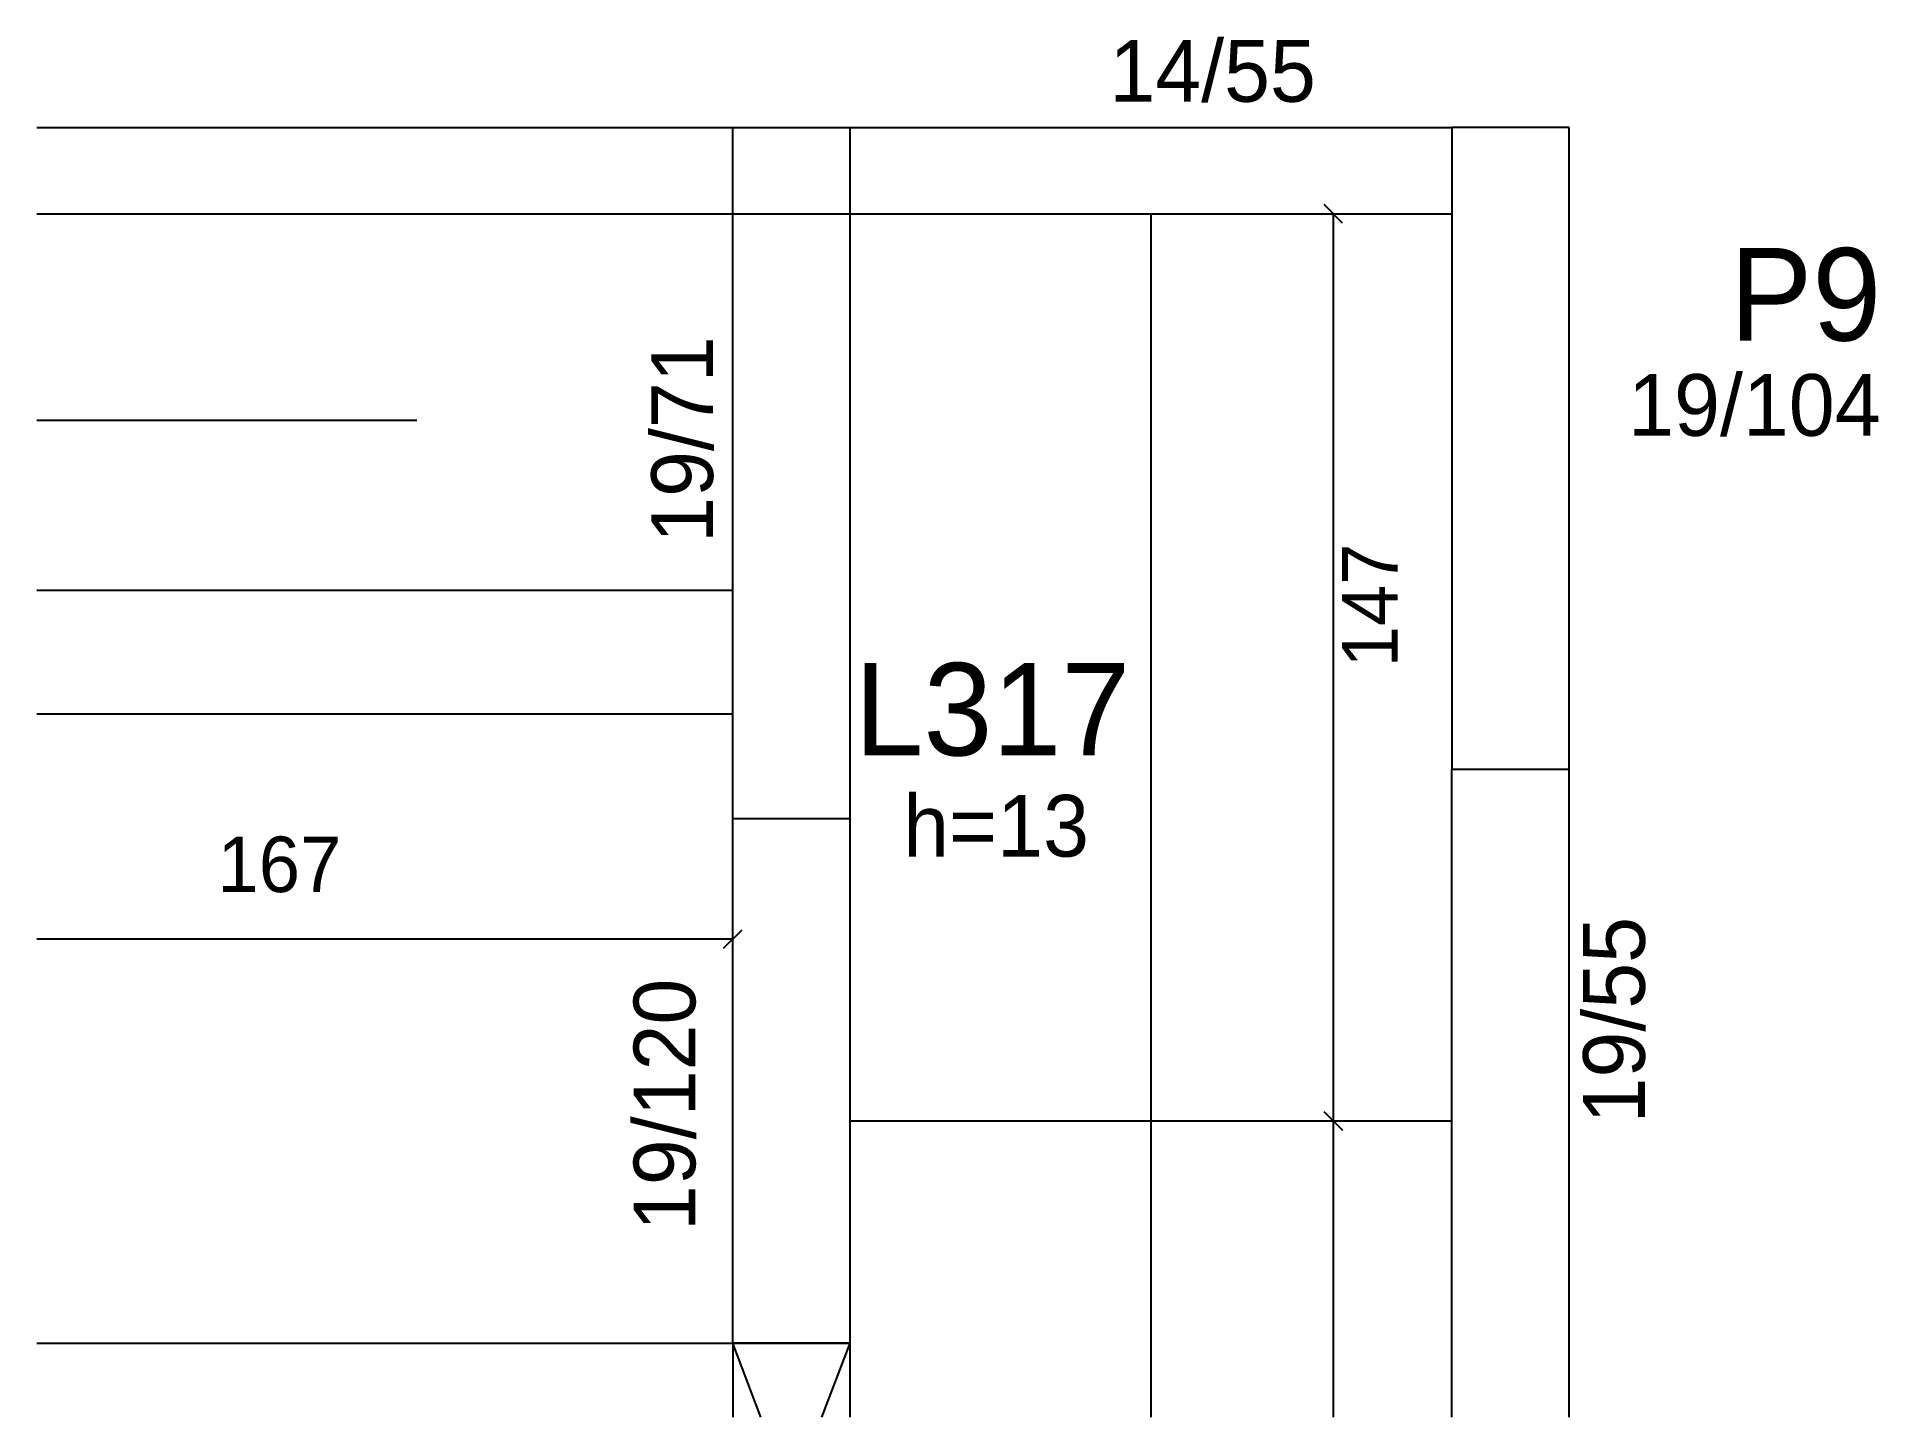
# Model space of a CAD drawing. Header units: metres. Extents: x 5965 to 6264, y 2599 to 2823.
import ezdxf

# ---------------------------------------------------------------- set-up
doc = ezdxf.new("R2010")
doc.units = ezdxf.units.M
for name, color, linetype in [('1', 7, 'Continuous'), ('3', 7, 'Continuous'), ('4', 7, 'Continuous'), ('7', 7, 'Continuous'), ('Painéis', 7, 'Continuous')]:
    doc.layers.add(name, color=color, linetype=linetype)

msp = doc.modelspace()

# ---------------------------------------------------------------- linework, layer by layer
at = {"layer": '1', "color": 1, "lineweight": 25}
for p, q in [((6082.63, 2598.94), (6078.07, 2610.94)), ((6092.51, 2598.94), (6097.07, 2610.94))]:
    msp.add_line(p, q, dxfattribs=at)
at = {"layer": '3', "color": 3, "lineweight": 25}
for p, q in [((5965.31, 2807.94), (6194.57, 2807.94)), ((6078.07, 2610.94), (6078.07, 2807.94)), ((6097.07, 2610.94), (6097.07, 2807.94)), ((5965.31, 2793.94), (6194.57, 2793.94)), ((5965.31, 2760.5), (6026.86, 2760.5)), ((6194.57, 2598.94), (6194.57, 2703.94)), ((6078.07, 2695.94), (6097.07, 2695.94)), ((5965.31, 2610.94), (6097.07, 2610.94))]:
    msp.add_line(p, q, dxfattribs=at)
msp.add_lwpolyline([(6213.57, 2598.94), (6213.57, 2703.94)], dxfattribs=at)
at = {"layer": '7', "color": 7, "lineweight": 25}
for points in [[(6213.57, 2807.94), (6194.57, 2807.94)], [(6194.57, 2807.94), (6194.57, 2703.94)], [(6213.57, 2703.94), (6213.57, 2807.94)], [(6194.57, 2703.94), (6213.57, 2703.94)], [(6097.07, 2610.94), (6078.07, 2610.94)], [(6078.07, 2610.94), (6078.07, 2598.94)], [(6097.07, 2598.94), (6097.07, 2610.94)]]:
    msp.add_lwpolyline(points, dxfattribs=at)
at = {"layer": 'Painéis', "color": 200, "lineweight": 25}
for p, q in [((6145.82, 2793.94), (6145.82, 2598.94)), ((5965.31, 2732.94), (6078.07, 2732.94)), ((5965.31, 2712.94), (6078.07, 2712.94)), ((6097.07, 2646.94), (6194.57, 2646.94))]:
    msp.add_line(p, q, dxfattribs=at)
at = {"layer": 'Painéis', "color": 0, "lineweight": 25}
for p, q in [((6176.87, 2792.44), (6173.87, 2795.44)), ((6076.57, 2674.94), (6079.57, 2677.94)), ((6173.87, 2648.44), (6176.87, 2645.44)), ((6176.87, 2645.44), (6173.87, 2648.44))]:
    msp.add_line(p, q, dxfattribs=at)
at = {"layer": 'Painéis', "color": 4, "lineweight": 25}
for p, q in [((6175.37, 2793.94), (6175.37, 2646.94)), ((5965.31, 2676.44), (6078.07, 2676.44)), ((6175.37, 2646.94), (6175.37, 2598.94))]:
    msp.add_line(p, q, dxfattribs=at)

# ---------------------------------------------------------------- texts
at = {"layer": '3', "color": 3, "lineweight": 25}
for s, p in [('14/55', (6139.09, 2812.1)), ('19/104', (6223.15, 2757.97)), ('h=13', (6105.67, 2689.78))]:
    msp.add_text(s, height=10, dxfattribs=at).set_placement(p)
for s, p in [('19/71', (6074.87, 2740.63)), ('19/55', (6225.85, 2646.54)), ('19/120', (6072.01, 2629.1))]:
    msp.add_text(s, height=10, rotation=90, dxfattribs=at).set_placement(p)
at = {"layer": '4', "color": 4, "lineweight": 25}
for s, p in [('P9', (6239.61, 2773.4)), ('L317', (6097.82, 2706.17))]:
    msp.add_text(s, height=15, dxfattribs=at).set_placement(p)
at = {"layer": 'Painéis', "color": 240, "lineweight": 25}
msp.add_text('147', height=9, rotation=90, dxfattribs=at).set_placement((6185.8, 2720.44))
msp.add_text('167', height=9, dxfattribs=at).set_placement((5994.57, 2684.03))

doc.saveas('drawing.dxf')
